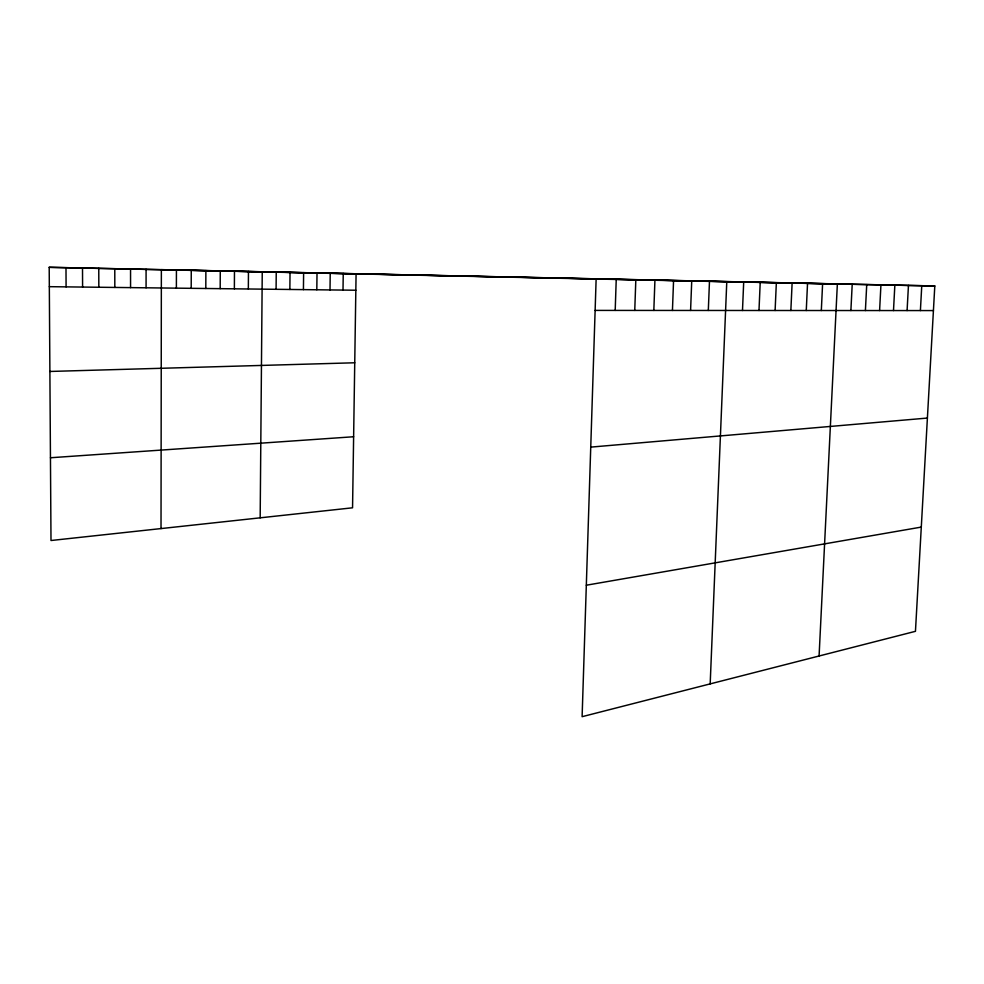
<?xml version="1.0" encoding="UTF-8"?>
<svg xmlns="http://www.w3.org/2000/svg" width="984" height="984" viewBox="0 0 984 984"><rect width="100%" height="100%" fill="white"/><g stroke="black" fill="none" stroke-linecap="round" stroke-linejoin="round"><path stroke-width="1.48" d="M146.075 287.795L146.075 269.321M161.019 528.58L161.364 269.641L837.359 283.982L819.082 655.996M176.382 288.152L176.431 269.948M191.203 288.324L191.265 270.256M205.804 288.497L205.877 270.563M220.182 288.656L220.281 270.858M234.364 288.829L234.475 271.154M248.337 288.988L248.46 271.449M260.17 517.83L262.248 271.732M276.086 289.308L276.246 272.027M289.862 289.468L290.034 272.31M303.429 289.628L303.625 272.593M316.811 289.776L317.02 272.863M330.009 289.936L330.23 273.146M343.01 290.083L343.244 273.417M356.085 273.675L352.555 507.805L50.996 540.511L49.2 267.316L934.8 285.975L915.452 631.322L582.11 716.684L596.132 279.038L934.8 285.975M615.197 310.415L616.23 279.456M634.754 310.427L635.824 279.85M653.831 310.44L654.926 280.243M672.441 310.452L673.56 280.625M690.584 310.452L691.727 280.993M708.308 310.464L709.476 281.363M710.177 683.892L726.782 281.719M742.489 310.489L743.695 282.064M758.984 310.489L760.214 282.408M775.109 310.501L776.351 282.728M790.853 310.513L792.12 283.06M806.265 310.513L807.532 283.367M821.32 310.526L822.612 283.687M850.889 310.538L852.206 284.29M865.403 310.55L866.732 284.585M879.598 310.55L880.938 284.88M893.497 310.563L894.85 285.163M907.088 310.563L908.453 285.446M920.397 310.575L921.762 285.717M586.316 585.222L921.295 527.092M590.744 447.117L927.395 418.065M50.455 457.757L353.625 436.748M49.889 371.46L354.744 362.776M595.135 310.403L933.422 310.575M49.323 286.676L355.839 290.231M49.2 267.316L596.132 279.038M65.989 267.66L66.088 286.873M82.508 268.005L82.595 287.07M114.784 268.669L114.82 287.439M98.769 268.337L98.83 287.254M130.552 269.001L130.565 287.623"/></g></svg>
